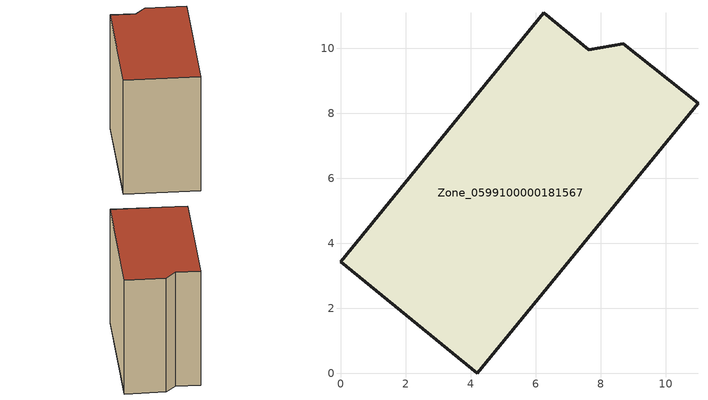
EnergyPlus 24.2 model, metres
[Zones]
Zone_0599100000181567
 floor ground (C_G): 0,3.43 6.25,11.09 7.64,9.95 8.7,10.14 11,8.31 4.21,0 z0
 wall outside (C_F): 4.21,0 11,8.31 8.7,10.14 7.64,9.95 6.25,11.09 0,3.43 4.21,0 z0:8.94
 roof outside (C_R): 6.25,11.09 0,3.43 4.21,0 11,8.31 8.7,10.14 7.64,9.95 z8.94
[BUILDING]
Pand.0599100000181567: North Axis=0; Terrain=City; Loads Convergence Tolerance Value=0.04; Temperature Convergence Tolerance Value=0.4; Solar Distribution=FullExterior; Maximum Number of Warmup Days=25; Minimum Number of Warmup Days=1
[Site:Location]
Rotterdam.The.Hague.AP_ZH_NLD Design_Conditions: Latitude=51.96; Longitude=4.45; Time Zone=1; Elevation=-4.5
[SITE:GROUNDTEMPERATURE:BUILDINGSURFACE]
18, 18, 18, 18, 18, 18, 18, 18, 18, 18, 18, 18
[MATERIAL] Thermal Absorptance=0.9; Solar Absorptance=0.7; Visible Absorptance=0.7
Name | Roughness | Thickness | Conductivity | Density | Specific Heat
G.TI.1946 | MediumSmooth | 0.15 | 1 | 540 | 1210
F.TI.1946 | Rough | 0.3 | 0.857143 | 1920 | 840
R.TI.1946 | MediumRough | 0.2 | 0.1 | 1500 | 1000
[CONSTRUCTION]
C_G: G.TI.1946
C_F: F.TI.1946
C_R: R.TI.1946
[ZONE]
Zone_0599100000181567: Type=1; Multiplier=1; Ceiling Height=Autocalculate; Volume=Autocalculate; Floor Area=autocalculate; Part of Total Floor Area=Yes
[ZONEINFILTRATION:DESIGNFLOWRATE]
Infil_Zone_0599100000181567: Zone or ZoneList or Space or SpaceList=Zone_0599100000181567; Schedule=AlwaysOn; Design Flow Rate Calculation Method=Flow/Area; Flow Rate per Floor Area=0.003; Constant Term Coefficient=1; Temperature Term Coefficient=0; Velocity Term Coefficient=0; Velocity Squared Term Coefficient=0
[HVACTEMPLATE:ZONE:IDEALLOADSAIRSYSTEM]
Zone_0599100000181567: Maximum Heating Supply Air Temperature=50; Minimum Cooling Supply Air Temperature=13; Maximum Heating Supply Air Humidity Ratio=0.0156; Minimum Cooling Supply Air Humidity Ratio=0.0077; Heating Limit=NoLimit; Cooling Limit=NoLimit; Dehumidification Control Type=ConstantSensibleHeatRatio; Cooling Sensible Heat Ratio=0.7; Dehumidification Setpoint=60; Humidification Control Type=None; Humidification Setpoint=30; Outdoor Air Method=None; Outdoor Air Flow Rate per Person=0.00944; Outdoor Air Flow Rate per Zone Floor Area=0; Outdoor Air Flow Rate per Zone=0; Demand Controlled Ventilation Type=None; Outdoor Air Economizer Type=NoEconomizer; Heat Recovery Type=None; Sensible Heat Recovery Effectiveness=0.7; Latent Heat Recovery Effectiveness=0.65
[ZONECONTROL:THERMOSTAT]
ThermostatControl_Zone_0599100000181567: Zone or ZoneList=Zone_0599100000181567; Control Type Schedule=DualSetpointControlType; Control 1=Thermostat_Zone_0599100000181567; Temperature Difference Between Cutout And Setpoint=0
[THERMOSTATSETPOINT:DUALSETPOINT]
Thermostat_Zone_0599100000181567: Heating Setpoint Temperature Schedule=HeatingSetpoint_Zone_0599100000181567; Cooling Setpoint Temperature Schedule=CoolingSetpoint_Zone_0599100000181567
[SCHEDULE:COMPACT]
HeatingSetpoint_Zone_0599100000181567: Through: 12/31, For: AllDays, Until: 24:00, 21
CoolingSetpoint_Zone_0599100000181567: Through: 12/31, For: AllDays, Until: 24:00, 24
DualSetpointControlType: Through: 12/31, For: AllDays, Until: 24:00, 4
AlwaysOn: Through: 12/31, For: AllDays, Until: 24:00, 1
